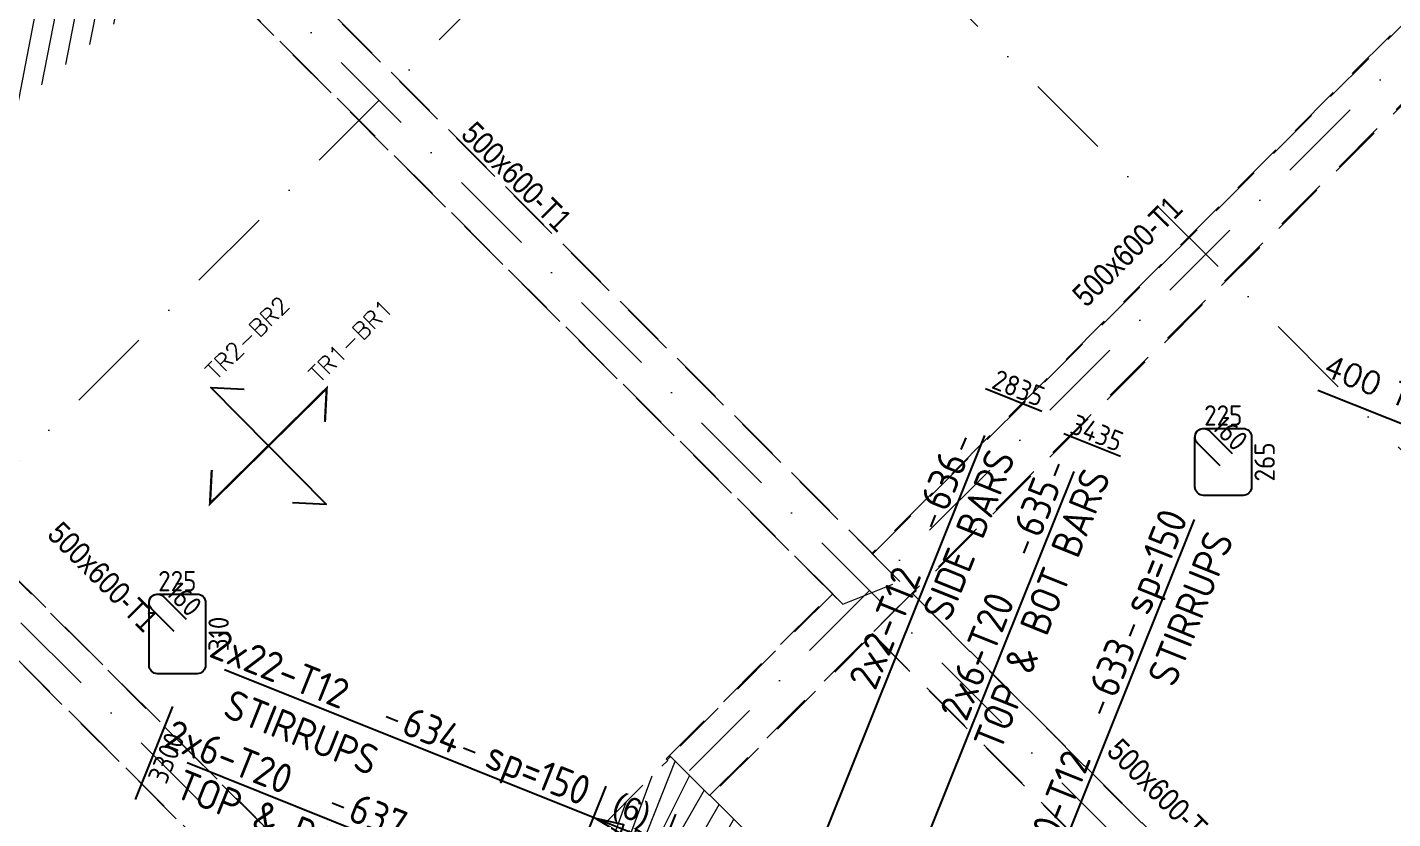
# Model space of a CAD drawing. Extents: x 660761725 to 1323371458, y 2734871439 to 5470067957.
# Drawn here: x 661887250 to 661899308, y 2735037149 to 2735044139 of the extents above; entities that cross this region are included whole.
import ezdxf
from ezdxf.enums import TextEntityAlignment as Align

# ---------------------------------------------------------------- set-up
doc = ezdxf.new("R2010")
doc.units = 0
for name, pattern in [('AXES', [1.95, 1.2, -0.25, 0.25, -0.25]), ('Hidden', [714.375, 476.25, -238.125]), ('sbp_axis_short', [10, 5, -2.5, 0, -2.5])]:
    doc.linetypes.add(name, pattern=pattern)
doc.layers.add('A-DETL', color=5, linetype='Continuous', lineweight=9, true_color=0x0000ff)
for name, color, linetype, lineweight in [('A-FLOR-PATT', 7, 'Continuous', 15), ('S-ARROW', 8, 'Continuous', 13), ('S-BEAM-IDEN', 2, 'Continuous', 9), ('S-GRID', 7, 'Continuous', 9)]:
    doc.layers.add(name, color=color, linetype=linetype, lineweight=lineweight)
for name, color, linetype in [('S-AXIS', 20, 'AXES'), ('S-HATCH', 9, 'Continuous'), ('S-RDIMO', 8, 'Continuous'), ('S-RSYMB', 7, 'Continuous'), ('S-SIMPLETEXT', 7, 'Continuous'), ('S-TXT', 3, 'Continuous')]:
    doc.layers.add(name, color=color, linetype=linetype)
doc.styles.add('Arial Narrow_1', font='ARIALN.TTF', dxfattribs={"height": 199.9999999999998})
doc.styles.add('ARMACAD', font='isocp.shx')
doc.styles.add('ROMANS', font='romans.shx')
doc.dimstyles.new('S-DIMI-20', dxfattribs={"dimscale": 20, "dimtxt": 2, "dimasz": 1.5, "dimexe": 1, "dimexo": 1, "dimgap": 1, "dimtad": 1, "dimdec": 0, "dimzin": 12, "dimdsep": 46, "dimtxsty": 'ROMANS', "dimblk": 'ARCHTICK', "dimcen": 0.09, "dimdle": 1, "dimclrd": 8, "dimclre": 8, "dimclrt": 4, "dimadec": 0, "dimazin": 3, "dimtfac": 1, "dimtdec": 0, "dimtix": 1, "dimtmove": 1, "dimatfit": 3, "dimtolj": 1, "dimtzin": 0, "dimarcsym": 0})
pattern_1 = [(74.99999999999999, (0, 0), (-153.3407249233896, 41.08752341002518), [])]

# ---------------------------------------------------------------- blocks, each defined once
blk = doc.blocks.new('I am… All Range.')
at = {"layer": 'S-GRID', "color": 8, "linetype": 'sbp_axis_short', "lineweight": 13, "ltscale": 150}
for p, q in [((662613679.1571203, 2734523360.248725), (662679782.7279356, 2734589463.81954)), ((662618010.1861551, 2734519029.21969), (662684113.7569702, 2734585132.790505)), ((662625330.4193549, 2734550528.670175), (662653950.0332651, 2734521909.056264)), ((662622360.5708737, 2734547558.821693), (662650980.3147497, 2734518939.077817)), ((662618471.4835767, 2734543669.734396), (662647091.3762469, 2734515049.841725))]:
    blk.add_line(p, q, dxfattribs=at)
blk = doc.blocks.new('_ARCHTICK')
at = {"color": 0, "linetype": 'ByBlock', "const_width": 0.15}
blk.add_lwpolyline([(-0.5, -0.5), (0.5, 0.5)], dxfattribs=at)
blk = doc.blocks.new('cadf_10')
at = {"color": 1}
for p, q in [((-4.158496580606208, 1.201089783226742), (-5.644468778018359, 1.201089783226742)), ((4.158496580606207, 1.201089783226742), (5.644468778018359, 1.201089783226742))]:
    blk.add_line(p, q, dxfattribs=at)
at = {"style": 'ARMACAD'}
for tag, p in [('$COM1', (-10.93526643674234, 2.542619974829577)), ('$COM2', (-9.757982686735758, -5.302973364669228))]:
    blk.add_attdef(tag, text='', height=3.5, dxfattribs=at).set_placement(p, align=Align.BOTTOM_RIGHT)
at = {"color": 1, "style": 'ARMACAD'}
blk.add_attdef('$NUM', text='', height=3.5, dxfattribs=at).set_placement((0, 0), align=Align.CENTER)
blk = doc.blocks.new('*U837', base_point=(661897171.0594414, 2735038805.659215))
at = {"layer": 'S-RSYMB'}
blk.add_lwpolyline([(661897110.2757956, 2735038772.643656), (661896910.1512349, 2735038972.768217, -0.6681786379192989), (661896963.5177844, 2735039101.606464), (661897312.5743881, 2735039101.606464, -0.4142135623730951), (661897388.0460863, 2735039026.134766), (661897388.0460863, 2735038585.183664, -0.4142135623730951), (661897312.5743881, 2735038509.711966), (661896963.5177844, 2735038509.711966, -0.4142135623730951), (661896888.0460862, 2735038585.183664), (661896888.0460862, 2735039026.134766, -0.6681786379192989), (661897016.8843341, 2735039079.501316), (661897217.0088948, 2735038879.376755)], format="xyb", dxfattribs=at)
at = {"layer": 'S-RSYMB', "style": 'ARMACAD'}
blk.add_attdef('D0', text='', height=180, dxfattribs=at).set_placement((661897138.0460862, 2735039216.606464), align=Align.MIDDLE_CENTER)
for tag, rotation, p in [('D2', 315, (661897198.2638942, 2735039060.756316)), ('D1', 90, (661897503.0460863, 2735038805.659215))]:
    blk.add_attdef(tag, text='', height=180, rotation=rotation, dxfattribs=at).set_placement(p, align=Align.MIDDLE_CENTER)
blk = doc.blocks.new('CADF_02')
at = {"color": 0}
blk.add_lwpolyline([(0, 0), (2.5, -0.4166666679084301), (2.5, 0.4166666679084301)], close=True, dxfattribs=at)
blk = doc.blocks.new('cadf_03')
at = {"color": 8}
blk.add_lwpolyline([(-3.725290298461914e-09, 2.99999999627471), (3.725290298461914e-09, -3.000000007450581)], dxfattribs=at)
blk.add_blockref('CADF_02', (0.2513523101806641, 0), dxfattribs=at)
blk = doc.blocks.new('*U838', base_point=(661888598.0637951, 2735039111.708529))
at = {"layer": 'S-RSYMB'}
blk.add_lwpolyline([(661888555.8881894, 2735039134.160815), (661888355.7636287, 2735039334.285376, -0.6681786379192989), (661888409.1301782, 2735039463.123623), (661888758.186782, 2735039463.123623, -0.4142135623730951), (661888833.6584802, 2735039387.651925), (661888833.6584802, 2735038835.765132, -0.4142135623730951), (661888758.186782, 2735038760.293434), (661888409.1301782, 2735038760.293434, -0.4142135623730951), (661888333.65848, 2735038835.765132), (661888333.65848, 2735039387.651925, -0.6681786379192989), (661888462.496728, 2735039441.018475), (661888662.6212887, 2735039240.893914)], format="xyb", dxfattribs=at)
at = {"layer": 'S-RSYMB', "style": 'ARMACAD'}
blk.add_attdef('D0', text='', height=180, dxfattribs=at).set_placement((661888583.65848, 2735039578.123623), align=Align.MIDDLE_CENTER)
for tag, rotation, p in [('D2', 315, (661888643.876288, 2735039422.273475)), ('D1', 90, (661888948.6584802, 2735039111.708529))]:
    blk.add_attdef(tag, text='', height=180, rotation=rotation, dxfattribs=at).set_placement(p, align=Align.MIDDLE_CENTER)
blk = doc.blocks.new('*U839', base_point=(661896498.772753, 2735040430.113579))
at = {"layer": 'S-RSYMB'}
blk.add_lwpolyline([(661896998.772753, 2735040329.903444), (661896498.772753, 2735040530.323714)], dxfattribs=at)
at = {"layer": 'S-RSYMB', "style": 'ARMACAD'}
blk.add_attdef('D0', text='', height=180, rotation=338.157085853713, dxfattribs=at).set_placement((661896791.5600165, 2735040536.857432), align=Align.MIDDLE_CENTER)
blk = doc.blocks.new('*U840', base_point=(661895710.510693, 2735040746.080969))
at = {"layer": 'S-RSYMB'}
blk.add_lwpolyline([(661896210.510693, 2735040645.870834), (661895710.510693, 2735040846.291104)], dxfattribs=at)
at = {"layer": 'S-RSYMB', "style": 'ARMACAD'}
blk.add_attdef('D0', text='', height=180, rotation=338.1570858625063, dxfattribs=at).set_placement((661896003.2979565, 2735040852.824822), align=Align.MIDDLE_CENTER)
blk = doc.blocks.new('*U841', base_point=(661888608.8666635, 2735037744.162125))
at = {"layer": 'S-RSYMB'}
blk.add_lwpolyline([(661888780.1774211, 2735037334.162125), (661889108.8666635, 2735038154.162125)], dxfattribs=at)
at = {"layer": 'S-RSYMB', "style": 'ARMACAD'}
blk.add_attdef('D0', text='', height=180, rotation=68.15708585495679, dxfattribs=at).set_placement((661889051.2658949, 2735037701.374862), align=Align.MIDDLE_CENTER)
blk = doc.blocks.new('I am… Atomic.')
at = {"layer": 'A-FLOR-PATT', "transparency": 33554600}
h = blk.add_hatch(dxfattribs=at)
h.set_pattern_fill('ANSI31', color=8, scale=50, angle=30, style=0)
h.set_pattern_definition(pattern_1)
edge = h.paths.add_edge_path()
edge.add_line((662389967.6433319, 2734579123.010657), (662390007.8012236, 2734579503.468677))
edge.add_line((662342114.705975, 2734544592.546931), (662390007.8012234, 2734579503.468677))
edge.add_line((662363195.8073889, 2734559608.047176), (662389967.7690635, 2734579123.040917))
edge.add_line((662362417.6524743, 2734559040.823584), (662363719.8899552, 2734559990.06879))
edge.add_line((662346720.4841449, 2734547598.623516), (662362783.6519626, 2734559307.613063))
edge.add_line((662345821.5310795, 2734546943.346041), (662347578.010761, 2734548223.703842))
edge.add_line((662342292.6126368, 2734544370.997322), (662346307.4227723, 2734547297.529027))
edge.add_line((662325865.2845687, 2734528370.671522), (662342114.6925843, 2734544592.5523))
edge.add_line((662340490.7204528, 2734542572.157625), (662342149.9785906, 2734544228.604904))
edge.add_line((662339422.0417168, 2734541505.28928), (662341320.3495216, 2734543400.381265))
edge.add_line((662336597.6306283, 2734538685.662872), (662340136.8031961, 2734542218.839921))
edge.add_line((662332705.8949801, 2734534800.520002), (662336243.7133716, 2734538332.345168))
edge.add_line((662332253.0745114, 2734534348.466631), (662332782.9359009, 2734534877.430412))
edge.add_line((662326312.3910785, 2734528417.846987), (662332351.9776915, 2734534447.202265))
edge.add_line((662325865.2845687, 2734528370.671522), (662326312.3910785, 2734528417.846987))
h = blk.add_hatch(dxfattribs=at)
h.set_pattern_fill('ANSI31', color=8, scale=50, angle=30, style=0)
h.set_pattern_definition(pattern_1)
edge = h.paths.add_edge_path()
edge.add_line((662389967.6433319, 2734579123.010657), (662390007.8012236, 2734579503.468677))
edge.add_line((662390178.8400514, 2734578972.951882), (662393574.2351673, 2734576558.543434))
edge.add_line((662390389.9110394, 2734578822.862847), (662389967.7690635, 2734579123.040917))
edge.add_line((662401600.1085552, 2734571260.373601), (662390007.8012234, 2734579503.468677))
edge.add_line((662401045.2346829, 2734570742.112331), (662400996.5411683, 2734571280.666277))
edge.add_line((662400996.5411683, 2734571280.666277), (662391834.41239, 2734577795.702194))
edge.add_line((662401631.7932035, 2734570909.939), (662401600.1085552, 2734571260.373601))
edge.add_line((662398386.0115408, 2734568087.393885), (662401045.2346829, 2734570742.112331))
edge.add_line((662378065.801715, 2734545768.423274), (662383150.2610395, 2734551353.010825))
edge.add_line((662383150.2610395, 2734551353.010825), (662388234.7203641, 2734556937.598375))
edge.add_line((662388234.7203641, 2734556937.598375), (662393319.1796887, 2734562522.185926))
edge.add_line((662393319.1796887, 2734562522.185926), (662398403.6390133, 2734568106.773477))
edge.add_line((662377177.0145457, 2734544792.211362), (662378389.7704264, 2734546124.258873))
edge.add_line((662345219.5168241, 2734509691.243385), (662350637.7770958, 2734515642.46591))
edge.add_line((662350637.7770958, 2734515642.46591), (662356056.0373675, 2734521593.688435))
edge.add_line((662356056.0373675, 2734521593.688435), (662361474.2976393, 2734527544.91096))
edge.add_line((662361474.2976393, 2734527544.91096), (662366892.5579109, 2734533496.133485))
edge.add_line((662366892.5579109, 2734533496.133485), (662372310.8181826, 2734539447.35601))
edge.add_line((662372310.8181826, 2734539447.35601), (662377729.0784543, 2734545398.578536))
edge.add_line((662345267.5598451, 2734509156.384884), (662400082.3408674, 2734569362.972085))
edge.add_line((662401418.6805061, 2734570690.601139), (662400941.3227103, 2734570214.051982))
edge.add_line((662400082.3408674, 2734569362.972085), (662401631.7932035, 2734570909.939))
h = blk.add_hatch(dxfattribs=at)
h.set_pattern_fill('ANSI31', color=8, scale=50, angle=30, style=0)
h.set_pattern_definition(pattern_1)
edge = h.paths.add_edge_path()
edge.add_line((662345468.2720397, 2734510142.524049), (662345661.1307589, 2734509588.669044))
edge.add_line((662345219.5168241, 2734509691.243385), (662350637.7770958, 2734515642.46591))
edge.add_line((662350637.7770958, 2734515642.46591), (662356056.0373675, 2734521593.688435))
edge.add_line((662356056.0373675, 2734521593.688435), (662361474.2976393, 2734527544.91096))
edge.add_line((662361474.2976393, 2734527544.91096), (662366892.5579109, 2734533496.133485))
edge.add_line((662366892.5579109, 2734533496.133485), (662372310.8181826, 2734539447.35601))
edge.add_line((662372310.8181826, 2734539447.35601), (662377729.0784543, 2734545398.578536))
edge.add_line((662345267.5598451, 2734509156.384884), (662400082.3408674, 2734569362.972085))
h = blk.add_hatch(dxfattribs=at)
h.set_pattern_fill('ANSI31', color=8, scale=50, angle=30, style=0)
h.set_pattern_definition(pattern_1)
h.paths.add_polyline_path([(662350481.6833518, 2734529010.615821), (662347130.08703, 2734525664.697063), (662342140.050475, 2734530654.737032), (662345491.6468021, 2734534000.65579)])
h.paths.add_polyline_path([(662342706.3069187, 2734530654.268376), (662345491.6356469, 2734533434.878781), (662349911.8950287, 2734529014.616375), (662347128.9243566, 2734526231.647893)], flags=16)
at = {"layer": 'A-DETL', "color": 8, "linetype": 'Hidden', "lineweight": 9}
for p, q in [((662347466.9521514, 2734535590.430546), (662340481.5629874, 2734542575.826638)), ((662340490.7204528, 2734542572.157625), (662347269.6578435, 2734535793.215594)), ((662340128.0735683, 2734542222.337516), (662346962.0582663, 2734535388.346041)), ((662346915.8904798, 2734535439.747996), (662340136.8031961, 2734542218.839921)), ((662352850.9508574, 2734541381.623648), (662347261.1964372, 2734535796.605725)), ((662347269.6578435, 2734535793.215594), (662352859.4122636, 2734541378.233517)), ((662345828.0583968, 2734533658.573791), (662353293.3774755, 2734541117.567106)), ((662353213.3081869, 2734541024.322538), (662347623.5611768, 2734535439.312018)), ((662343376.195825, 2734531901.603003), (662336588.4740171, 2734538689.331543)), ((662336597.6306283, 2734538685.662872), (662343385.3559159, 2734531897.932939)), ((662336234.9845982, 2734538335.842422), (662343022.7064159, 2734531548.113872)), ((662343031.4386692, 2734531544.615224), (662336243.7133716, 2734538332.345168)), ((662347261.1964372, 2734535796.605725), (662347269.6578435, 2734535793.215594)), ((662347508.2953504, 2734535549.087306), (662347261.1964372, 2734535796.605725)), ((662347003.4014653, 2734535347.0028), (662347508.2953504, 2734535549.087306)), ((662345444.5514653, 2734533981.500093), (662346907.4290736, 2734535443.138127)), ((662346915.8904798, 2734535439.747996), (662345450.4744734, 2734533975.573715)), ((662346907.4290736, 2734535443.138127), (662347003.4014653, 2734535347.0028)), ((662346907.4290736, 2734535443.138127), (662346915.8904798, 2734535439.747996)), ((662347614.4000547, 2734535442.982496), (662347261.0605286, 2734535089.343482)), ((662352170.062581, 2734530887.315452), (662347614.4000547, 2734535442.982496)), ((662347623.5611768, 2734535439.312018), (662347614.4000547, 2734535442.982496)), ((662347623.5611768, 2734535439.312018), (662351971.9167507, 2734531090.953468)), ((662347269.7938131, 2734535085.84442), (662345837.5190523, 2734533654.783303)), ((662347261.0605286, 2734535089.343482), (662351665.1686958, 2734530685.230947)), ((662347261.0605286, 2734535089.343482), (662347269.7938131, 2734535085.84442)), ((662351618.1493869, 2734530737.48587), (662347269.7938131, 2734535085.84442)), ((662345452.5503391, 2734533973.494431), (662345483.1627197, 2734534004.055006)), ((662345483.1627197, 2734534004.055006), (662345470.6868453, 2734534009.053566)), ((662345483.1627197, 2734534004.055006), (662345765.4859617, 2734533721.252457)), ((662343385.3559159, 2734531897.932939), (662345458.4881167, 2734533967.553276)), ((662345450.4744734, 2734533975.573715), (662345444.5514653, 2734533981.500093)), ((662345458.4881167, 2734533967.553276), (662345450.4744734, 2734533975.573715)), ((662345458.4881167, 2734533967.553276), (662345452.5503391, 2734533973.494431)), ((662345828.0583968, 2734533658.573791), (662345765.4859617, 2734533721.252457)), ((662345837.5190523, 2734533654.783303), (662345828.0583968, 2734533658.573791)), ((662345837.5190523, 2734533654.783303), (662350185.874626, 2734529306.424752))]:
    blk.add_line(p, q, dxfattribs=at)
at = {"layer": 'S-HATCH', "color": 8, "const_width": 20}
blk.add_lwpolyline([(662342431.218645, 2734536958.774508), (662342446.7959329, 2734537255.493662), (662341416.1773876, 2734536237.237066), (662341431.754675, 2734536533.956221)], dxfattribs=at)
at = {"layer": 'S-HATCH', "color": 8}
blk.add_lwpolyline([(662342143.8958012, 2734536246.633379), (662342440.6149555, 2734536231.056091), (662341422.3583621, 2734537261.674639), (662341719.0775169, 2734537246.097351)], dxfattribs=at)
at = {"layer": 'S-BEAM-IDEN', "color": 8, "char_height": 199.9999999999998, "width": 1539.239999999998, "attachment_point": 1, "style": 'Arial Narrow_1'}
for insert, rotation in [((662343763.1274856, 2734539627.591613), 314.9999999999996), ((662349014.1731092, 2734538103.673471), 45.02426556118196), ((662340109.7580925, 2734536094.169872), 314.9999999999997), ((662349465.7372098, 2734534179.245167), 314.9999999999996)]:
    blk.add_mtext('500x600-T1', dxfattribs=dict(at, insert=insert, rotation=rotation))
at = {"layer": 'S-HATCH', "color": 3, "style": 'ROMANS'}
for s, p in [('TR2-BR2', (662341469.5318114, 2734537320.204599)), ('TR1-BR1', (662342381.823836, 2734537292.43167))]:
    blk.add_text(s, height=150, rotation=44.65315974389521, dxfattribs=at).set_placement(p)
at = {"layer": 'S-TXT', "insert": (662351307.030367, 2734537559.136717), "char_height": 200, "attachment_point": 1, "rotation": 338.1823885034527, "style": 'ROMANS'}
blk.add_mtext('400 THK. ROOF SLAB', dxfattribs=at)
at = {"layer": 'S-ARROW'}
blk.add_leader([(662354556.6160692, 2734535892.459906), (662351198.4275788, 2734537236.836976)], dimstyle='S-DIMI-20', override={"dimasz": 15, "dimgap": 1, "dimtad": 0}, dxfattribs=at)

msp = doc.modelspace()

# ---------------------------------------------------------------- linework, layer by layer
at = {"layer": 'S-RDIMO'}
for p, q in [((661894291.2541798, 2735035385.62994), (661888662.6025862, 2735037641.821683)), ((661892866.1139851, 2735036911.083544), (661892247.3058162, 2735037159.126945))]:
    msp.add_line(p, q, dxfattribs=at)
for points in [[(661892909.4359764, 2735033556.499735), (661893297.584044, 2735034524.835094, -1), (661893409.2029923, 2735034803.297318), (661893676.6063526, 2735035470.403895, -1), (661893788.2253009, 2735035748.866119), (661894006.140901, 2735036292.512728, -1), (661894117.7598493, 2735036570.974952), (661895705.7136168, 2735040532.53475)], [(661893690.6703173, 2735033222.999894), (661894794.4029614, 2735035976.545341, -1), (661894906.0219097, 2735036255.007565), (661896493.975677, 2735040216.567359)]]:
    msp.add_lwpolyline(points, format="xyb", dxfattribs=at)
for points in [[(661895711.9518701, 2735035187.36093), (661897557.0536232, 2735039790.442623)], [(661892247.3058162, 2735037159.126945), (661888992.1371341, 2735038463.930516)]]:
    msp.add_lwpolyline(points, dxfattribs=at)

# ---------------------------------------------------------------- block references
at = {"layer": 'S-AXIS'}
for name, p in [('I am… All Range.', (-739763.2984656096, 503695.4297404289)), ('I am… Atomic.', (-452552.6789346933, 503695.4297404289))]:
    msp.add_blockref(name, p, dxfattribs=at)
at = {"layer": 'S-RDIMO', "xscale": 100, "yscale": 100, "zscale": 100}
for p, rotation in [((661892247.3058162, 2735037159.126945), 338.1570858540836), ((661892866.1139851, 2735036911.083544), 158.1570858540836)]:
    msp.add_blockref('cadf_03', p, dxfattribs=dict(at, rotation=rotation))
at = {"layer": 'S-RSYMB'}
for name, p, values in [('*U840', (661895710.510693, 2735040846.291104), {'D0': '2835'}), ('*U837', (661897844.8640549, 2735040299.936092, 1e-08), {'D0': '225', 'D1': '265', 'D2': '160'}), ('*U839', (661896403.5118417, 2735040449.20263), {'D0': '3435'}), ('*U838', (661888589.28108, 2735038780.918875, -1e-08), {'D0': '225', 'D1': '310', 'D2': '160'}), ('*U841', (661888034.4684695, 2735037728.935321), {'D0': '3300'})]:
    msp.add_blockref(name, p, dxfattribs=at).add_auto_attribs(values)
at = {"layer": 'S-SIMPLETEXT'}
ref = msp.add_blockref('cadf_10', (661895465.9850004, 2735040085.65396), dxfattribs=dict(at, xscale=75.00000003871418, yscale=75, zscale=75, rotation=68.15708584743577))
ref.add_attrib('$NUM', '636', dxfattribs={"color": 1, "height": 262.5, "rotation": 68.1570855381157, "style": 'ARMACAD', "flags": 2}).set_placement((661895465.9850004, 2735040085.65396), align=Align.CENTER)
ref.add_attrib('$COM1', '2x2-T12         ', dxfattribs={"height": 262.5, "rotation": 68.1570855381157, "style": 'ARMACAD', "flags": 2}).set_placement((661895653.5019498, 2735040553.463302), align=Align.RIGHT)
ref = msp.add_blockref('cadf_10', (661896288.2175088, 2735039854.434605), dxfattribs=dict(at, xscale=75.00000003871418, yscale=75, zscale=75, rotation=68.15708584743577))
ref.add_attrib('$NUM', '635', dxfattribs={"color": 1, "height": 262.5, "rotation": 68.1570855381157, "style": 'ARMACAD', "flags": 2}).set_placement((661896288.2175088, 2735039854.434605), align=Align.CENTER)
ref.add_attrib('$COM1', '2x6-T20         ', dxfattribs={"height": 262.5, "rotation": 68.1570855381157, "style": 'ARMACAD', "flags": 2}).set_placement((661896478.628888, 2735040329.464848), align=Align.RIGHT)
ref = msp.add_blockref('cadf_10', (661896954.0716579, 2735038437.332767), dxfattribs=dict(at, xscale=75.00000004980252, yscale=75, zscale=75, rotation=68.15708582630299))
ref.add_attrib('$NUM', '633', dxfattribs={"color": 1, "height": 262.5, "rotation": 68.1570855381157, "style": 'ARMACAD', "flags": 2}).set_placement((661896954.0716579, 2735038437.332767), align=Align.CENTER)
ref.add_attrib('$COM1', '2x20-T12         sp=150', dxfattribs={"height": 262.5, "rotation": 68.1570855381157, "style": 'ARMACAD', "flags": 2}).set_placement((661897504.8419561, 2735039811.371175), align=Align.RIGHT)
ref = msp.add_blockref('cadf_10', (661890779.56356, 2735037808.058222), dxfattribs=dict(at, xscale=75.0000000221398, yscale=75, zscale=75, rotation=338.1570858178321))
ref.add_attrib('$NUM', '634', dxfattribs={"color": 1, "height": 262.5, "rotation": 338.1570855381157, "style": 'ARMACAD', "flags": 2}).set_placement((661890779.56356, 2735037808.058222), align=Align.CENTER)
ref.add_attrib('$COM1', '2x22-T12         sp=150', dxfattribs={"height": 262.5, "rotation": 338.1570855381157, "style": 'ARMACAD', "flags": 2}).set_placement((661892153.6019685, 2735037257.287925), align=Align.RIGHT)
ref = msp.add_blockref('cadf_10', (661890301.4082416, 2735037045.522619), dxfattribs=dict(at, xscale=75.0000000221398, yscale=75, zscale=75, rotation=338.1570858178321))
ref.add_attrib('$NUM', '637', dxfattribs={"color": 1, "height": 262.5, "rotation": 338.1570855381157, "style": 'ARMACAD', "flags": 2}).set_placement((661890301.4082416, 2735037045.522619), align=Align.CENTER)
ref.add_attrib('$COM1', '2x6-T20         ', dxfattribs={"height": 262.5, "rotation": 338.1570855381157, "style": 'ARMACAD', "flags": 2}).set_placement((661890776.4384849, 2735036855.11124), align=Align.RIGHT)

# ---------------------------------------------------------------- texts
at = {"layer": 'S-RDIMO'}
msp.add_text('(6)', height=200, rotation=338.1570858540836, dxfattribs=at).set_placement((661892402.98298, 2735037204.459768))
at = {"layer": 'S-SIMPLETEXT', "style": 'ARMACAD'}
for s, height, rotation, p in [('SIDE BARS', 262.4999999999999, 68.1570715878206, (661895980.1430149, 2735040341.390907)), ('TOP & BOT BARS', 262.4999999999998, 68.1570715878206, (661896821.4109991, 2735040172.84997)), ('STIRRUPS', 262.4999999999998, 68.15705636689398, (661897908.6796465, 2735039618.980382)), ('STIRRUPS', 262.4999999999999, 338.1571159799673, (661890283.9221793, 2735037525.776277)), ('TOP & BOT BARS', 262.4999999999998, 338.1571159799673, (661890977.3378515, 2735036369.024005))]:
    msp.add_text(s, height=height, rotation=rotation, dxfattribs=at).set_placement(p, align=Align.RIGHT)

doc.saveas('drawing.dxf')
